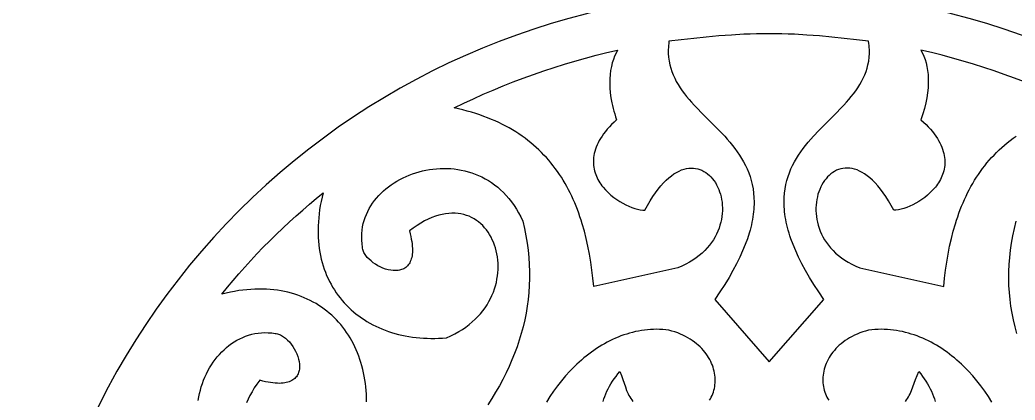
# Model space of a CAD drawing. Extents: x -335 to 335, y -262 to 262.
# Drawn here: x -87.5 to 28.8, y 39.7 to 84.1 of the extents above; entities that cross this region are included whole.
import ezdxf

# ---------------------------------------------------------------- set-up
doc = ezdxf.new("R2010")
doc.units = 0
doc.layers.add('LAYER_1', color=18, linetype='CONTINUOUS')

msp = doc.modelspace()

# ---------------------------------------------------------------- linework, layer by layer
at = {"layer": 'LAYER_1'}
msp.add_lwpolyline([(0.03, 87.47, 0.414214), (-87.47, -0.03, 0.414214), (0.03, -87.53, 0.414214), (87.53, -0.03, 0.414214)], format="xyb", close=True, dxfattribs=at)
for points in [[(0.06, 44.15), (6.43, 51.41), (5.83, 52.31), (5.27, 53.17), (4.75, 54.01), (4.29, 54.83), (3.86, 55.61), (3.48, 56.38), (3.15, 57.12), (2.85, 57.84), (2.59, 58.53), (2.48, 58.87), (2.37, 59.2), (2.28, 59.53), (2.19, 59.85), (2.11, 60.17), (2.04, 60.48), (1.98, 60.79), (1.93, 61.09), (1.89, 61.39), (1.85, 61.69), (1.82, 61.97), (1.8, 62.26), (1.79, 62.54), (1.79, 62.81), (1.8, 63.35), (1.84, 63.87), (1.9, 64.38), (2, 64.87), (2.11, 65.34), (2.25, 65.8), (2.41, 66.25), (2.59, 66.69), (2.79, 67.11), (3, 67.53), (3.24, 67.93), (3.49, 68.32), (3.75, 68.7), (4.02, 69.08), (4.31, 69.45), (4.6, 69.81), (4.91, 70.16), (5.22, 70.51), (5.86, 71.19), (6.51, 71.86), (7.17, 72.51), (7.82, 73.17), (8.46, 73.82), (8.77, 74.15), (9.07, 74.48), (9.36, 74.81), (9.64, 75.15), (9.91, 75.49), (10.17, 75.84), (10.41, 76.19), (10.63, 76.55), (10.84, 76.92), (11.03, 77.29), (11.21, 77.68), (11.36, 78.07), (11.48, 78.47), (11.59, 78.88), (11.67, 79.3), (11.72, 79.74), (11.75, 80.19), (11.76, 80.41), (11.75, 80.65), (11.74, 80.88), (11.72, 81.12), (11.69, 81.36), (11.66, 81.61), (10.23, 81.79), (8.79, 81.96), (7.35, 82.11), (5.91, 82.25), (4.46, 82.35), (3, 82.43), (2.27, 82.46), (1.54, 82.48), (0.8, 82.5), (0.06, 82.5), (-0.68, 82.5), (-1.42, 82.48), (-2.16, 82.46), (-2.9, 82.43), (-4.37, 82.35), (-5.85, 82.25), (-7.31, 82.11), (-8.77, 81.96), (-10.22, 81.79), (-11.66, 81.61), (-11.69, 81.36), (-11.71, 81.12), (-11.73, 80.88), (-11.74, 80.65), (-11.74, 80.19), (-11.7, 79.74), (-11.64, 79.3), (-11.56, 78.88), (-11.45, 78.47), (-11.32, 78.07), (-11.17, 77.68), (-10.99, 77.29), (-10.8, 76.92), (-10.59, 76.55), (-10.36, 76.19), (-10.11, 75.84), (-9.86, 75.49), (-9.59, 75.15), (-9.3, 74.81), (-9.01, 74.48), (-8.71, 74.15), (-8.4, 73.82), (-7.76, 73.17), (-7.11, 72.51), (-6.45, 71.86), (-5.8, 71.19), (-5.15, 70.51), (-4.84, 70.16), (-4.54, 69.81), (-4.24, 69.45), (-3.96, 69.08), (-3.68, 68.7), (-3.42, 68.32), (-3.17, 67.93), (-2.94, 67.53), (-2.72, 67.11), (-2.52, 66.69), (-2.34, 66.25), (-2.18, 65.8), (-2.04, 65.34), (-1.93, 64.87), (-1.84, 64.38), (-1.77, 63.87), (-1.73, 63.35), (-1.71, 62.81), (-1.72, 62.54), (-1.73, 62.26), (-1.75, 61.97), (-1.78, 61.69), (-1.81, 61.39), (-1.85, 61.09), (-1.9, 60.79), (-1.96, 60.48), (-2.03, 60.17), (-2.11, 59.85), (-2.19, 59.53), (-2.29, 59.2), (-2.5, 58.53), (-2.76, 57.84), (-3.05, 57.12), (-3.39, 56.38), (-3.76, 55.61), (-4.18, 54.83), (-4.64, 54.01), (-5.15, 53.17), (-5.7, 52.31), (-6.31, 51.41)], [(-17.65, 80.59), (-17.83, 80.24), (-18, 79.88), (-18.15, 79.49), (-18.28, 79.08), (-18.38, 78.65), (-18.47, 78.2), (-18.53, 77.72), (-18.57, 77.23), (-18.58, 76.71), (-18.56, 76.17), (-18.51, 75.6), (-18.44, 75.02), (-18.32, 74.41), (-18.25, 74.09), (-18.18, 73.77), (-18.09, 73.45), (-17.99, 73.12), (-17.89, 72.78), (-17.77, 72.43), (-18.07, 72.15), (-18.36, 71.88), (-18.62, 71.6), (-18.86, 71.33), (-19.08, 71.06), (-19.29, 70.79), (-19.47, 70.52), (-19.64, 70.26), (-19.8, 70), (-19.93, 69.74), (-20.05, 69.49), (-20.16, 69.23), (-20.25, 68.99), (-20.32, 68.74), (-20.38, 68.5), (-20.43, 68.26), (-20.46, 68.02), (-20.48, 67.79), (-20.49, 67.55), (-20.48, 67.33), (-20.46, 67.1), (-20.43, 66.88), (-20.39, 66.67), (-20.34, 66.46), (-20.28, 66.25), (-20.21, 66.04), (-20.13, 65.84), (-20.04, 65.65), (-19.95, 65.45), (-19.84, 65.26), (-19.73, 65.08), (-19.61, 64.9), (-19.48, 64.73), (-19.34, 64.55), (-19.06, 64.23), (-18.75, 63.92), (-18.43, 63.63), (-18.1, 63.36), (-17.75, 63.11), (-17.4, 62.88), (-17.04, 62.67), (-16.68, 62.48), (-16.33, 62.32), (-15.98, 62.18), (-15.64, 62.07), (-15.32, 61.98), (-15.01, 61.91), (-14.72, 61.87), (-14.46, 61.86), (-14.16, 62.43), (-13.85, 62.96), (-13.54, 63.45), (-13.23, 63.91), (-12.92, 64.33), (-12.61, 64.71), (-12.3, 65.06), (-11.99, 65.37), (-11.69, 65.65), (-11.38, 65.89), (-11.08, 66.11), (-10.78, 66.29), (-10.48, 66.44), (-10.19, 66.57), (-9.9, 66.67), (-9.62, 66.73), (-9.34, 66.78), (-9.07, 66.79), (-8.8, 66.79), (-8.54, 66.75), (-8.29, 66.7), (-8.04, 66.62), (-7.8, 66.53), (-7.57, 66.41), (-7.35, 66.27), (-7.14, 66.11), (-6.94, 65.94), (-6.75, 65.75), (-6.57, 65.54), (-6.4, 65.32), (-6.24, 65.09), (-6.1, 64.84), (-5.97, 64.58), (-5.85, 64.3), (-5.74, 64.02), (-5.65, 63.73), (-5.57, 63.42), (-5.51, 63.11), (-5.46, 62.8), (-5.43, 62.47), (-5.42, 62.14), (-5.42, 61.81), (-5.44, 61.47), (-5.47, 61.13), (-5.53, 60.79), (-5.6, 60.45), (-5.7, 60.1), (-5.81, 59.76), (-5.94, 59.42), (-6.09, 59.08), (-6.27, 58.75), (-6.46, 58.42), (-6.68, 58.09), (-6.92, 57.77), (-7.18, 57.46), (-7.46, 57.16), (-7.77, 56.86), (-8.11, 56.58), (-8.46, 56.3), (-8.85, 56.03), (-9.25, 55.78), (-9.69, 55.54), (-10.15, 55.32), (-10.64, 55.11), (-20.45, 52.94), (-20.54, 53.91), (-20.66, 54.87), (-20.79, 55.81), (-20.94, 56.74), (-21.12, 57.65), (-21.31, 58.54), (-21.53, 59.42), (-21.78, 60.27), (-21.91, 60.69), (-22.05, 61.11), (-22.19, 61.52), (-22.34, 61.93), (-22.5, 62.33), (-22.66, 62.73), (-22.83, 63.12), (-23.01, 63.5), (-23.2, 63.89), (-23.39, 64.26), (-23.59, 64.63), (-23.79, 65), (-24, 65.36), (-24.22, 65.71), (-24.45, 66.06), (-24.69, 66.4), (-24.93, 66.73), (-25.18, 67.06), (-25.44, 67.39), (-25.7, 67.71), (-25.98, 68.02), (-26.26, 68.32), (-26.55, 68.62), (-26.85, 68.92), (-27.16, 69.2), (-27.47, 69.48), (-27.8, 69.75), (-28.13, 70.02), (-28.47, 70.28), (-28.82, 70.53), (-29.18, 70.78), (-29.55, 71.02), (-29.93, 71.25), (-30.32, 71.48), (-30.71, 71.69), (-31.12, 71.9), (-31.53, 72.11), (-31.96, 72.3), (-32.39, 72.49), (-32.84, 72.67), (-33.29, 72.84), (-33.76, 73.01), (-34.23, 73.17), (-34.72, 73.32), (-35.21, 73.46), (-35.72, 73.59), (-36.23, 73.72), (-36.76, 73.84), (-35.63, 74.38), (-34.49, 74.9), (-33.35, 75.42), (-32.2, 75.91), (-31.03, 76.39), (-29.86, 76.86), (-28.68, 77.31), (-27.49, 77.74), (-26.29, 78.15), (-25.08, 78.55), (-23.87, 78.94), (-22.64, 79.3), (-21.4, 79.65), (-20.16, 79.98), (-18.91, 80.29)]]:
    msp.add_lwpolyline(points, close=True, dxfattribs=at)
for points in [[(29.87, 76.86), (28.69, 77.31), (27.51, 77.74), (26.31, 78.15), (25.11, 78.55), (23.91, 78.94), (22.69, 79.3), (21.47, 79.65), (20.25, 79.98), (19.01, 80.29), (17.77, 80.59), (17.96, 80.24), (18.12, 79.88), (18.26, 79.49), (18.38, 79.08), (18.48, 78.65), (18.56, 78.2), (18.61, 77.72), (18.63, 77.23), (18.63, 76.71), (18.6, 76.17), (18.54, 75.6), (18.46, 75.02), (18.33, 74.41), (18.18, 73.77), (18, 73.12), (17.77, 72.43), (18.08, 72.15), (18.37, 71.88), (18.63, 71.6), (18.88, 71.33), (19.11, 71.06), (19.32, 70.79), (19.51, 70.52), (19.69, 70.26), (19.84, 70), (19.98, 69.74), (20.11, 69.49), (20.22, 69.23), (20.31, 68.99), (20.39, 68.74), (20.45, 68.5), (20.5, 68.26), (20.54, 68.02), (20.56, 67.79), (20.57, 67.55), (20.57, 67.33), (20.55, 67.1), (20.53, 66.88), (20.49, 66.67), (20.44, 66.46), (20.38, 66.25), (20.31, 66.04), (20.23, 65.84), (20.15, 65.65), (20.05, 65.45), (19.95, 65.26), (19.84, 65.08), (19.72, 64.9), (19.59, 64.73), (19.46, 64.55), (19.32, 64.39), (19.18, 64.23), (18.87, 63.92), (18.55, 63.63), (18.22, 63.36), (17.87, 63.11), (17.52, 62.88), (17.16, 62.67), (16.81, 62.48), (16.46, 62.32), (16.11, 62.18), (15.77, 62.07), (15.45, 61.98), (15.14, 61.91), (14.85, 61.87), (14.59, 61.86), (14.28, 62.43), (13.98, 62.96), (13.67, 63.45), (13.36, 63.91), (13.05, 64.33), (12.74, 64.71), (12.43, 65.06), (12.12, 65.37), (11.81, 65.65), (11.51, 65.89), (11.2, 66.11), (10.91, 66.29), (10.61, 66.44), (10.32, 66.57), (10.03, 66.67), (9.74, 66.73), (9.46, 66.78), (9.19, 66.79), (8.92, 66.79), (8.66, 66.75), (8.41, 66.7), (8.16, 66.62), (7.92, 66.53), (7.69, 66.41), (7.47, 66.27), (7.26, 66.11), (7.06, 65.94), (6.87, 65.75), (6.69, 65.54), (6.52, 65.32), (6.36, 65.09), (6.21, 64.84), (6.08, 64.58), (5.96, 64.3), (5.85, 64.02), (5.75, 63.73), (5.68, 63.42), (5.61, 63.11), (5.56, 62.8), (5.53, 62.47), (5.51, 62.14), (5.51, 61.81), (5.53, 61.47), (5.56, 61.13), (5.61, 60.79), (5.68, 60.45), (5.77, 60.1), (5.88, 59.76), (6.01, 59.42), (6.16, 59.08), (6.33, 58.75), (6.52, 58.42), (6.73, 58.09), (6.97, 57.77), (7.22, 57.46), (7.51, 57.16), (7.81, 56.86), (8.14, 56.58), (8.49, 56.3), (8.87, 56.03), (9.27, 55.78), (9.7, 55.54), (10.16, 55.32), (10.64, 55.11), (20.45, 52.94), (20.54, 53.91), (20.66, 54.87), (20.79, 55.81), (20.95, 56.74), (21.12, 57.65), (21.33, 58.54), (21.55, 59.42), (21.8, 60.27), (21.93, 60.69), (22.07, 61.11), (22.22, 61.52), (22.37, 61.93), (22.53, 62.33), (22.69, 62.73), (22.87, 63.12), (23.05, 63.5), (23.23, 63.89), (23.42, 64.26), (23.62, 64.63), (23.83, 65), (24.05, 65.36), (24.27, 65.71), (24.5, 66.06), (24.73, 66.4), (24.98, 66.73), (25.23, 67.06), (25.49, 67.39), (25.76, 67.71), (26.03, 68.02), (26.32, 68.32), (26.61, 68.62), (26.91, 68.92), (27.21, 69.2), (27.53, 69.48), (27.85, 69.75), (28.19, 70.02), (28.53, 70.28), (28.88, 70.53)], [(-46.98, 39.46), (-46.99, 39.9), (-47, 40.34), (-47.03, 40.77), (-47.07, 41.2), (-47.11, 41.62), (-47.17, 42.04), (-47.24, 42.46), (-47.33, 42.86), (-47.42, 43.26), (-47.52, 43.66), (-47.63, 44.05), (-47.75, 44.43), (-47.89, 44.81), (-48.03, 45.18), (-48.18, 45.54), (-48.35, 45.9), (-48.52, 46.25), (-48.7, 46.59), (-48.9, 46.93), (-49.1, 47.26), (-49.31, 47.58), (-49.53, 47.89), (-49.76, 48.19), (-50, 48.49), (-50.25, 48.77), (-50.5, 49.05), (-50.77, 49.32), (-51.05, 49.58), (-51.33, 49.83), (-51.62, 50.07), (-51.92, 50.3), (-52.23, 50.53), (-52.55, 50.74), (-52.87, 50.94), (-53.21, 51.13), (-53.55, 51.31), (-53.9, 51.48), (-54.26, 51.64), (-54.62, 51.79), (-54.99, 51.93), (-55.37, 52.05), (-55.76, 52.17), (-56.16, 52.27), (-56.56, 52.36), (-56.97, 52.44), (-57.38, 52.51), (-57.81, 52.56), (-58.24, 52.6), (-58.67, 52.63), (-59.12, 52.65), (-59.57, 52.65), (-60.02, 52.64), (-60.49, 52.61), (-60.96, 52.57), (-61.43, 52.52), (-61.91, 52.46), (-62.4, 52.38), (-62.89, 52.28), (-63.39, 52.17), (-63.9, 52.05), (-63.23, 52.85), (-62.56, 53.65), (-61.88, 54.44), (-61.19, 55.22), (-60.49, 55.99), (-59.78, 56.76), (-59.04, 57.53), (-58.29, 58.29), (-57.53, 59.04), (-56.76, 59.78), (-55.99, 60.49), (-55.22, 61.19), (-54.44, 61.88), (-53.65, 62.56), (-52.85, 63.23), (-52.05, 63.9), (-52.17, 63.39), (-52.28, 62.89), (-52.38, 62.4), (-52.46, 61.91), (-52.52, 61.43), (-52.57, 60.96), (-52.61, 60.49), (-52.64, 60.02), (-52.65, 59.57), (-52.64, 59.12), (-52.63, 58.67), (-52.6, 58.24), (-52.56, 57.81), (-52.51, 57.38), (-52.44, 56.97), (-52.36, 56.56), (-52.27, 56.15), (-52.17, 55.76), (-52.05, 55.37), (-51.93, 54.99), (-51.79, 54.62), (-51.64, 54.25), (-51.48, 53.89), (-51.31, 53.54), (-51.13, 53.2), (-50.94, 52.86), (-50.74, 52.54), (-50.52, 52.22), (-50.3, 51.91), (-50.07, 51.61), (-49.83, 51.31), (-49.58, 51.03), (-49.32, 50.75), (-49.05, 50.48), (-48.77, 50.23), (-48.49, 49.98), (-48.19, 49.73), (-47.89, 49.5), (-47.58, 49.28), (-47.26, 49.07), (-46.93, 48.86), (-46.59, 48.67), (-46.25, 48.48), (-45.9, 48.31), (-45.54, 48.14), (-45.18, 47.98), (-44.81, 47.84), (-44.43, 47.7), (-44.05, 47.57), (-43.66, 47.46), (-43.26, 47.35), (-42.86, 47.26), (-42.46, 47.17), (-42.04, 47.1), (-41.62, 47.03), (-41.2, 46.98), (-40.77, 46.94), (-40.34, 46.91), (-39.9, 46.89), (-39.46, 46.88), (-39.01, 46.88), (-38.56, 46.89), (-38.11, 46.92), (-37.65, 46.95), (-37.15, 47.17), (-36.67, 47.41), (-36.22, 47.67), (-35.79, 47.93), (-35.38, 48.21), (-34.99, 48.5), (-34.63, 48.81), (-34.29, 49.12), (-33.97, 49.44), (-33.67, 49.77), (-33.4, 50.11), (-33.14, 50.46), (-32.91, 50.82), (-32.69, 51.18), (-32.5, 51.54), (-32.33, 51.91), (-32.17, 52.29), (-32.04, 52.66), (-31.92, 53.04), (-31.82, 53.42), (-31.75, 53.8), (-31.69, 54.18), (-31.64, 54.56), (-31.62, 54.93), (-31.61, 55.31), (-31.62, 55.68), (-31.65, 56.04), (-31.69, 56.4), (-31.75, 56.76), (-31.83, 57.11), (-31.92, 57.45), (-32.03, 57.78), (-32.15, 58.11), (-32.29, 58.42), (-32.44, 58.72), (-32.61, 59.02), (-32.79, 59.3), (-32.98, 59.56), (-33.19, 59.82), (-33.41, 60.06), (-33.65, 60.28), (-33.89, 60.49), (-34.15, 60.68), (-34.42, 60.85), (-34.71, 61.01), (-35, 61.15), (-35.31, 61.26), (-35.63, 61.36), (-35.95, 61.43), (-36.29, 61.48), (-36.64, 61.51), (-37, 61.52), (-37.37, 61.5), (-37.75, 61.45), (-38.13, 61.38), (-38.53, 61.28), (-38.93, 61.16), (-39.35, 61), (-39.77, 60.82), (-40.2, 60.61), (-40.63, 60.36), (-41.08, 60.09), (-41.53, 59.78), (-41.98, 59.44), (-41.89, 59.11), (-41.82, 58.79), (-41.76, 58.48), (-41.71, 58.19), (-41.67, 57.92), (-41.64, 57.65), (-41.63, 57.4), (-41.62, 57.17), (-41.63, 56.94), (-41.65, 56.73), (-41.67, 56.53), (-41.71, 56.35), (-41.75, 56.17), (-41.81, 56.01), (-41.87, 55.86), (-41.94, 55.72), (-42.02, 55.59), (-42.11, 55.47), (-42.2, 55.36), (-42.3, 55.26), (-42.4, 55.18), (-42.51, 55.1), (-42.63, 55.03), (-42.75, 54.97), (-42.88, 54.92), (-43.01, 54.88), (-43.14, 54.85), (-43.28, 54.82), (-43.42, 54.81), (-43.57, 54.8), (-43.71, 54.8), (-43.86, 54.8), (-44.16, 54.84), (-44.47, 54.9), (-44.77, 54.99), (-45.08, 55.1), (-45.38, 55.23), (-45.67, 55.38), (-45.95, 55.55), (-46.21, 55.73), (-46.46, 55.93), (-46.69, 56.13), (-46.89, 56.35), (-47.07, 56.58), (-47.22, 56.81), (-47.28, 56.93), (-47.34, 57.05), (-47.38, 57.17), (-47.42, 57.29), (-47.44, 57.41), (-47.46, 57.53), (-47.51, 57.94), (-47.54, 58.35), (-47.55, 58.75), (-47.54, 59.15), (-47.5, 59.54), (-47.44, 59.92), (-47.36, 60.3), (-47.26, 60.66), (-47.14, 61.02), (-47, 61.37), (-46.84, 61.72), (-46.67, 62.05), (-46.48, 62.37), (-46.27, 62.69), (-46.05, 62.99), (-45.81, 63.29), (-45.55, 63.58), (-45.29, 63.85), (-45.01, 64.12), (-44.71, 64.37), (-44.41, 64.61), (-44.09, 64.84), (-43.76, 65.06), (-43.43, 65.27), (-43.08, 65.46), (-42.72, 65.65), (-42.36, 65.82), (-41.99, 65.97), (-41.61, 66.12), (-41.22, 66.24), (-40.83, 66.36), (-40.44, 66.46), (-40.04, 66.55), (-39.63, 66.62), (-39.22, 66.68), (-38.81, 66.72), (-38.4, 66.75), (-37.99, 66.76), (-37.57, 66.75), (-37.15, 66.73), (-36.74, 66.69), (-36.33, 66.63), (-35.91, 66.56), (-35.5, 66.47), (-35.1, 66.36), (-34.69, 66.24), (-34.29, 66.09), (-33.9, 65.93), (-33.51, 65.75), (-33.12, 65.55), (-32.75, 65.33), (-32.38, 65.09), (-32.02, 64.83), (-31.66, 64.55), (-31.32, 64.25), (-30.98, 63.93), (-30.66, 63.59), (-30.35, 63.22), (-30.04, 62.84), (-29.75, 62.43), (-29.48, 62), (-29.22, 61.55), (-28.97, 61.08), (-28.73, 60.58), (-28.53, 59.73), (-28.36, 58.88), (-28.22, 58.03), (-28.11, 57.19), (-28.02, 56.35), (-27.97, 55.52), (-27.94, 54.69), (-27.94, 53.87), (-27.97, 53.05), (-28.02, 52.24), (-28.11, 51.43), (-28.21, 50.63), (-28.35, 49.83), (-28.51, 49.04), (-28.7, 48.25), (-28.91, 47.46), (-29.14, 46.68), (-29.4, 45.91), (-29.69, 45.13), (-30, 44.37), (-30.33, 43.6), (-30.69, 42.85), (-31.07, 42.09), (-31.47, 41.34), (-31.9, 40.6), (-32.35, 39.85), (-32.82, 39.12)], [(28.86, 60.58), (28.65, 59.73), (28.47, 58.88), (28.31, 58.03), (28.19, 57.19), (28.1, 56.35), (28.04, 55.52), (28, 54.69), (28, 53.87), (28.02, 53.05), (28.07, 52.24), (28.15, 51.43), (28.25, 50.63), (28.38, 49.83), (28.54, 49.04), (28.73, 48.25), (28.94, 47.46)], [(-6.93, 39.64), (-6.82, 39.82), (-6.71, 40.01), (-6.62, 40.2), (-6.53, 40.4), (-6.46, 40.61), (-6.4, 40.81), (-6.35, 41.02), (-6.31, 41.24), (-6.28, 41.46), (-6.26, 41.68), (-6.25, 41.9), (-6.25, 42.13), (-6.27, 42.36), (-6.29, 42.58), (-6.33, 42.81), (-6.38, 43.04), (-6.44, 43.27), (-6.51, 43.5), (-6.59, 43.73), (-6.68, 43.96), (-6.78, 44.18), (-6.9, 44.4), (-7.02, 44.63), (-7.16, 44.84), (-7.31, 45.06), (-7.47, 45.27), (-7.64, 45.48), (-7.83, 45.68), (-8.03, 45.88), (-8.23, 46.07), (-8.45, 46.26), (-8.68, 46.44), (-8.93, 46.62), (-9.18, 46.78), (-9.45, 46.95), (-9.73, 47.1), (-10.02, 47.25), (-10.32, 47.38), (-10.64, 47.51), (-10.97, 47.63), (-11.31, 47.74), (-11.66, 47.84), (-12.02, 47.89), (-12.38, 47.91), (-12.75, 47.93), (-13.1, 47.94), (-13.46, 47.93), (-13.82, 47.92), (-14.17, 47.89), (-14.52, 47.85), (-14.87, 47.8), (-15.22, 47.74), (-15.57, 47.67), (-15.91, 47.58), (-16.25, 47.49), (-16.59, 47.39), (-16.93, 47.28), (-17.26, 47.16), (-17.59, 47.03), (-17.92, 46.89), (-18.24, 46.74), (-18.56, 46.59), (-18.88, 46.42), (-19.2, 46.25), (-19.51, 46.07), (-19.82, 45.88), (-20.12, 45.68), (-20.42, 45.48), (-20.72, 45.27), (-21.02, 45.05), (-21.31, 44.82), (-21.59, 44.59), (-21.88, 44.35), (-22.15, 44.1), (-22.43, 43.85), (-22.7, 43.59), (-23.22, 43.06), (-23.73, 42.5), (-24.22, 41.92), (-24.69, 41.33), (-25.14, 40.71), (-25.57, 40.08), (-25.97, 39.44)], [(26.05, 39.44), (25.65, 40.08), (25.22, 40.71), (24.78, 41.33), (24.31, 41.92), (23.82, 42.5), (23.32, 43.06), (23.06, 43.33), (22.79, 43.59), (22.52, 43.85), (22.25, 44.1), (21.97, 44.35), (21.69, 44.59), (21.4, 44.82), (21.11, 45.05), (20.82, 45.27), (20.52, 45.48), (20.21, 45.68), (19.91, 45.88), (19.6, 46.07), (19.28, 46.25), (18.97, 46.42), (18.64, 46.59), (18.32, 46.74), (17.99, 46.89), (17.66, 47.03), (17.33, 47.16), (16.99, 47.28), (16.65, 47.39), (16.31, 47.49), (15.97, 47.58), (15.62, 47.67), (15.27, 47.74), (14.92, 47.8), (14.57, 47.85), (14.21, 47.89), (13.85, 47.92), (13.49, 47.93), (13.13, 47.94), (12.76, 47.93), (12.4, 47.91), (12.03, 47.89), (11.66, 47.84), (11.31, 47.74), (10.97, 47.63), (10.64, 47.51), (10.32, 47.38), (10.02, 47.25), (9.73, 47.1), (9.45, 46.95), (9.19, 46.78), (8.93, 46.62), (8.69, 46.44), (8.46, 46.26), (8.24, 46.07), (8.04, 45.88), (7.84, 45.68), (7.66, 45.48), (7.49, 45.27), (7.33, 45.06), (7.19, 44.84), (7.05, 44.63), (6.93, 44.4), (6.81, 44.18), (6.71, 43.96), (6.62, 43.73), (6.55, 43.5), (6.48, 43.27), (6.42, 43.04), (6.38, 42.81), (6.35, 42.58), (6.32, 42.36), (6.31, 42.13), (6.31, 41.9), (6.32, 41.68), (6.34, 41.46), (6.38, 41.24), (6.42, 41.02), (6.48, 40.81), (6.54, 40.61), (6.62, 40.4), (6.7, 40.2), (6.8, 40.01), (6.91, 39.82), (7.02, 39.64)], [(-66.65, 39.63), (-66.58, 40.04), (-66.49, 40.44), (-66.39, 40.83), (-66.28, 41.23), (-66.15, 41.61), (-66.01, 41.99), (-65.85, 42.36), (-65.68, 42.73), (-65.5, 43.08), (-65.31, 43.43), (-65.1, 43.77), (-64.88, 44.09), (-64.66, 44.41), (-64.42, 44.71), (-64.16, 45.01), (-63.9, 45.29), (-63.63, 45.55), (-63.35, 45.81), (-63.05, 46.05), (-62.75, 46.27), (-62.44, 46.48), (-62.12, 46.67), (-61.79, 46.84), (-61.45, 47), (-61.1, 47.14), (-60.75, 47.26), (-60.39, 47.36), (-60.02, 47.44), (-59.64, 47.5), (-59.26, 47.54), (-58.86, 47.55), (-58.47, 47.54), (-58.06, 47.51), (-57.65, 47.46), (-57.53, 47.44), (-57.4, 47.42), (-57.28, 47.38), (-57.15, 47.34), (-57.03, 47.28), (-56.91, 47.22), (-56.79, 47.15), (-56.67, 47.07), (-56.43, 46.89), (-56.2, 46.69), (-55.99, 46.46), (-55.78, 46.21), (-55.59, 45.95), (-55.42, 45.67), (-55.26, 45.38), (-55.13, 45.08), (-55.01, 44.77), (-54.92, 44.47), (-54.86, 44.16), (-54.82, 43.86), (-54.81, 43.71), (-54.81, 43.57), (-54.82, 43.42), (-54.83, 43.28), (-54.86, 43.14), (-54.89, 43.01), (-54.93, 42.88), (-54.98, 42.75), (-55.04, 42.63), (-55.1, 42.52), (-55.18, 42.4), (-55.27, 42.3), (-55.37, 42.2), (-55.47, 42.11), (-55.59, 42.02), (-55.72, 41.94), (-55.86, 41.87), (-56.01, 41.81), (-56.17, 41.76), (-56.35, 41.71), (-56.53, 41.67), (-56.73, 41.65), (-56.94, 41.63), (-57.17, 41.62), (-57.4, 41.63), (-57.65, 41.64), (-57.92, 41.67), (-58.19, 41.71), (-58.48, 41.76), (-58.79, 41.82), (-59.11, 41.89), (-59.44, 41.98), (-59.78, 41.53), (-60.09, 41.08), (-60.36, 40.63), (-60.61, 40.2), (-60.82, 39.77), (-61.01, 39.35)], [(-19.36, 39.5), (-19.26, 39.8), (-19.15, 40.1), (-19.03, 40.39), (-18.9, 40.69), (-18.75, 40.98), (-18.6, 41.28), (-18.43, 41.57), (-18.24, 41.86), (-18.05, 42.15), (-17.84, 42.44), (-17.62, 42.72), (-17.39, 43), (-17.21, 42.53), (-17.05, 42.07), (-16.75, 41.2), (-16.6, 40.79), (-16.43, 40.4), (-16.33, 40.22), (-16.23, 40.04), (-16.12, 39.86), (-16.01, 39.69), (-15.88, 39.52)], [(15.96, 39.52), (16.09, 39.69), (16.2, 39.86), (16.31, 40.04), (16.41, 40.22), (16.5, 40.4), (16.67, 40.79), (16.83, 41.2), (17.14, 42.07), (17.32, 42.53), (17.52, 43), (17.75, 42.72), (17.96, 42.44), (18.16, 42.15), (18.35, 41.86), (18.53, 41.57), (18.69, 41.28), (18.85, 40.98), (18.99, 40.69), (19.12, 40.39), (19.24, 40.1), (19.34, 39.8), (19.44, 39.5)]]:
    msp.add_lwpolyline(points, dxfattribs=at)

doc.saveas('drawing.dxf')
